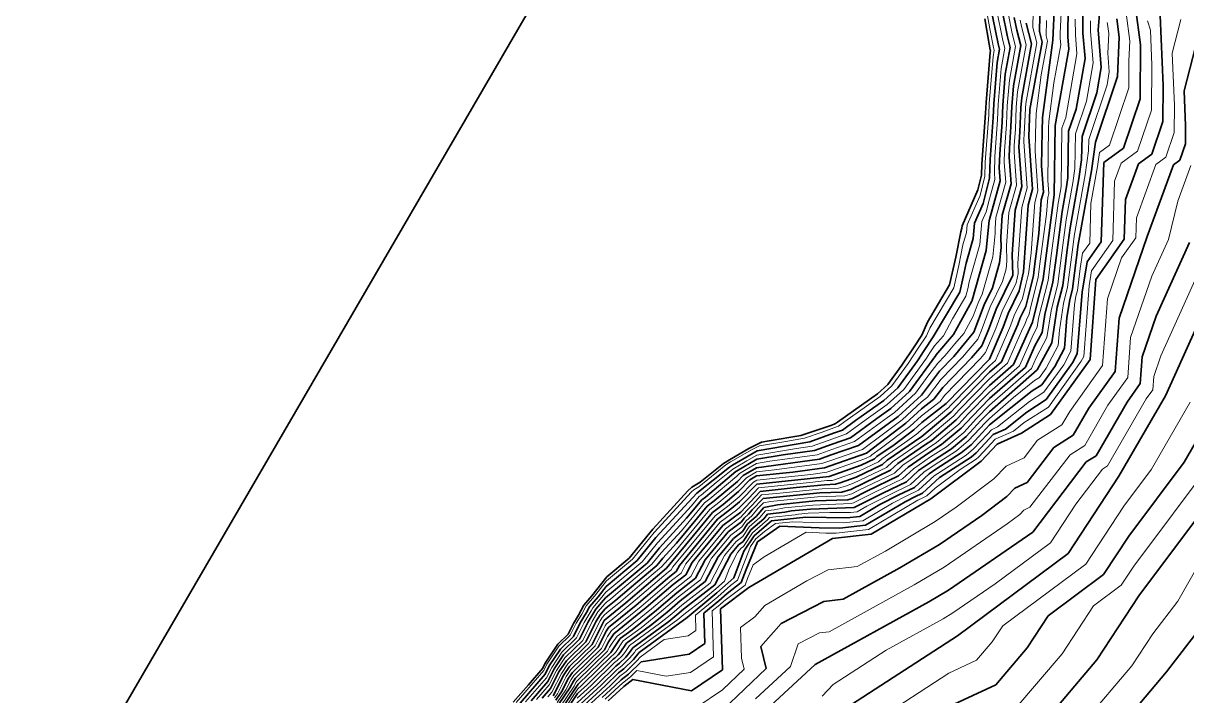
# Model space of a CAD drawing. Header units: millimetres. Extents: x -861324 to 439029, y -308065 to 694685.
# Drawn here: x -845960 to -656397, y 119512 to 229082 of the extents above; entities that cross this region are included whole.
import ezdxf

# ---------------------------------------------------------------- set-up
doc = ezdxf.new("R2010")
doc.units = ezdxf.units.MM
for name, color, linetype, lineweight in [('C-TOPO', 7, 'Continuous', 9), ('C-TOPO-MAJR', 7, 'Continuous', 35), ('C-TOPO-MINR', 7, 'Continuous', 9)]:
    doc.layers.add(name, color=color, linetype=linetype, lineweight=lineweight)

msp = doc.modelspace()

# ---------------------------------------------------------------- linework, layer by layer
at = {"layer": 'C-TOPO', "lineweight": 35}
for p, q in [((-757359, 241898), (-845960, 89571)), ((-688588, 225666), (-689315, 229820)), ((-688401, 224751), (-688588, 225666)), ((-689101, 216168), (-688428, 224295)), ((-688428, 224295), (-688369, 224625)), ((-688369, 224625), (-688401, 224751)), ((-689174, 214420), (-689101, 216168)), ((-689780, 206098), (-689174, 214420)), ((-689830, 204355), (-689780, 206098)), ((-690427, 201968), (-689830, 204355)), ((-692997, 196077), (-690427, 201968)), ((-693206, 195099), (-693033, 195704)), ((-693033, 195704), (-692997, 196077)), ((-694013, 190959), (-693206, 195099)), ((-695028, 186451), (-694013, 190959)), ((-698628, 180395), (-695028, 186451)), ((-699576, 178246), (-698628, 180395)), ((-700821, 176382), (-699576, 178246)), ((-702825, 173366), (-700821, 176382)), ((-705120, 170210), (-702825, 173366)), ((-713287, 164088), (-706759, 168718)), ((-706759, 168718), (-705120, 170210)), ((-719288, 161924), (-714408, 163563)), ((-714408, 163563), (-713832, 163775)), ((-713832, 163775), (-713610, 163851)), ((-713610, 163851), (-713287, 164088)), ((-724420, 161034), (-719288, 161924)), ((-730920, 157969), (-727758, 159785)), ((-727758, 159785), (-725706, 160817)), ((-725706, 160817), (-724420, 161034)), ((-735672, 154292), (-731855, 157348)), ((-731855, 157348), (-730920, 157969)), ((-737035, 153496), (-735672, 154292)), ((-743378, 146678), (-737671, 152887)), ((-737671, 152887), (-737035, 153496)), ((-747259, 141918), (-743378, 146678)), ((-750887, 138882), (-747259, 141918)), ((-753335, 135781), (-750887, 138882)), ((-754607, 134285), (-753335, 135781)), ((-755520, 132614), (-754607, 134285)), ((-757196, 129534), (-756313, 131299)), ((-756313, 131299), (-755520, 132614)), ((-758856, 127909), (-757196, 129534)), ((-760921, 124804), (-758856, 127909)), ((-763665, 121303), (-761319, 124025)), ((-761319, 124025), (-760921, 124804)), ((-766124, 118467), (-763665, 121303))]:
    msp.add_line(p, q, dxfattribs=at)
at = {"layer": 'C-TOPO-MAJR'}
for p, q in [((-688357, 231814), (-687114, 225715)), ((-680281, 232797), (-680403, 227717)), ((-677963, 232172), (-678238, 226316)), ((-675645, 231546), (-675782, 228618)), ((-670520, 231941), (-670841, 228032)), ((-664721, 231627), (-663922, 225552)), ((-686427, 230915), (-685599, 226850)), ((-684498, 230017), (-684083, 227984)), ((-673327, 230921), (-673307, 227460)), ((-667781, 229829), (-667382, 226792)), ((-660711, 230328), (-660249, 218968)), ((-684083, 227984), (-683433, 225449)), ((-682568, 229118), (-681702, 225738)), ((-680403, 227717), (-679970, 226027)), ((-675782, 228618), (-675773, 226888)), ((-670841, 228032), (-670328, 221884)), ((-653989, 229047), (-656807, 218063)), ((-687114, 225715), (-686897, 224870)), ((-685599, 226850), (-685165, 225159)), ((-681702, 225738), (-683290, 216960)), ((-679970, 226027), (-681956, 215055)), ((-678238, 226316), (-679882, 213740)), ((-675773, 226888), (-675601, 224838)), ((-673307, 227460), (-672965, 223361)), ((-667382, 226792), (-667691, 220406)), ((-686897, 224870), (-687294, 222676)), ((-685165, 225159), (-685960, 220771)), ((-683433, 225449), (-684625, 218865)), ((-675601, 224838), (-677808, 212425)), ((-663922, 225552), (-663994, 216754)), ((-687294, 222676), (-687849, 215973)), ((-672965, 223361), (-674436, 215085)), ((-670328, 221884), (-671063, 217746)), ((-685960, 220771), (-686376, 215743)), ((-667691, 220406), (-671286, 209702)), ((-684625, 218865), (-684902, 215514)), ((-660249, 218968), (-660297, 213103)), ((-656807, 218063), (-656576, 212383)), ((-683290, 216960), (-683429, 215284)), ((-671063, 217746), (-673460, 210610)), ((-663994, 216754), (-666690, 208727)), ((-687849, 215973), (-687942, 213754)), ((-686376, 215743), (-686492, 212969)), ((-684902, 215514), (-685042, 212185)), ((-683429, 215284), (-683592, 211401)), ((-681956, 215055), (-682142, 210617)), ((-674436, 215085), (-675634, 211517)), ((-687942, 213754), (-688442, 206890)), ((-686492, 212969), (-686867, 207822)), ((-679882, 213740), (-679975, 211521)), ((-677808, 212425), (-677997, 201115)), ((-660297, 213103), (-662094, 207751)), ((-656576, 212383), (-656599, 209451)), ((-685042, 212185), (-685292, 208753)), ((-683592, 211401), (-683717, 209685)), ((-682142, 210617), (-681507, 202030)), ((-679975, 211521), (-680070, 205866)), ((-675634, 211517), (-675760, 203977)), ((-673460, 210610), (-673523, 206840)), ((-685292, 208753), (-685335, 207238)), ((-683717, 209685), (-683739, 208927)), ((-683739, 208927), (-683262, 202487)), ((-671286, 209702), (-671933, 205065)), ((-666690, 208727), (-669912, 206382)), ((-656599, 209451), (-657498, 206775)), ((-688442, 206890), (-688528, 203859)), ((-686867, 207822), (-686931, 205549)), ((-685335, 207238), (-685018, 202945)), ((-673523, 206840), (-673954, 203748)), ((-662094, 207751), (-664242, 206187)), ((-657498, 206775), (-658572, 205993)), ((-686931, 205549), (-686773, 203402)), ((-680070, 205866), (-679752, 201572)), ((-671933, 205065), (-674081, 193045)), ((-669912, 206382), (-670331, 193484)), ((-664242, 206187), (-666371, 200372)), ((-658572, 205993), (-662831, 194362)), ((-688528, 203859), (-689567, 199707)), ((-686773, 203402), (-688543, 197097)), ((-685018, 202945), (-686454, 197828)), ((-675760, 203977), (-675976, 202431)), ((-673954, 203748), (-675386, 195735)), ((-683262, 202487), (-684340, 198649)), ((-681507, 202030), (-682226, 199471)), ((-679752, 201572), (-680111, 200293)), ((-677997, 201115), (-679415, 190352)), ((-675976, 202431), (-676692, 198425)), ((-689567, 199707), (-690964, 196506)), ((-682226, 199471), (-682971, 188557)), ((-680111, 200293), (-680484, 194836)), ((-666371, 200372), (-666581, 193923)), ((-686454, 197828), (-686701, 194219)), ((-684340, 198649), (-684836, 191388)), ((-676692, 198425), (-677637, 191250)), ((-690964, 196506), (-691203, 194017)), ((-688572, 197010), (-689051, 192032)), ((-688555, 197048), (-688572, 197010)), ((-688543, 197097), (-688555, 197048)), ((-675386, 195735), (-675859, 192148)), ((-691203, 194017), (-692360, 189984)), ((-686701, 194219), (-686656, 192566)), ((-680484, 194836), (-681193, 189454)), ((-670331, 193484), (-672646, 190195)), ((-666581, 193923), (-671212, 187345)), ((-662831, 194362), (-667432, 181027)), ((-689051, 192032), (-691365, 183967)), ((-686656, 192566), (-686898, 190047)), ((-675859, 192148), (-676606, 186347)), ((-674081, 193045), (-675015, 185794)), ((-655947, 193339), (-661352, 181376)), ((-649063, 192316), (-659872, 168391)), ((-692360, 189984), (-692799, 187734)), ((-686898, 190047), (-688069, 185966)), ((-684836, 191388), (-684746, 188062)), ((-679415, 190352), (-679789, 187452)), ((-677637, 191250), (-678198, 186899)), ((-672646, 190195), (-673424, 185242)), ((-692799, 187734), (-693350, 185284)), ((-684746, 188062), (-687445, 182502)), ((-682971, 188557), (-683680, 185507)), ((-681380, 188004), (-682259, 184478)), ((-681193, 189454), (-681380, 188004)), ((-688069, 185966), (-689411, 183202)), ((-679789, 187452), (-681547, 180399)), ((-678198, 186899), (-679516, 181610)), ((-676606, 186347), (-677486, 182820)), ((-675015, 185794), (-675455, 184031)), ((-671212, 187345), (-672142, 174304)), ((-693350, 185284), (-697687, 177987)), ((-691376, 183911), (-691428, 183825)), ((-691370, 183940), (-691376, 183911)), ((-691365, 183967), (-691370, 183940)), ((-683680, 185507), (-685479, 181801)), ((-682259, 184478), (-682613, 182953)), ((-675455, 184031), (-675906, 181140)), ((-673424, 185242), (-674224, 175216)), ((-691428, 183825), (-694376, 178358)), ((-689411, 183202), (-691064, 178729)), ((-687445, 182502), (-688685, 179146)), ((-682613, 182953), (-683513, 181100)), ((-677486, 182820), (-678388, 177039)), ((-685479, 181801), (-686306, 179564)), ((-681547, 180399), (-684641, 173481)), ((-683513, 181100), (-683927, 179982)), ((-679516, 181610), (-679968, 178719)), ((-675906, 181140), (-676306, 176127)), ((-667432, 181027), (-668052, 172333)), ((-661352, 181376), (-663652, 174709)), ((-694376, 178358), (-697249, 175014)), ((-691064, 178729), (-694367, 174774)), ((-688685, 179146), (-689804, 176544)), ((-686306, 179564), (-688543, 174360)), ((-683927, 179982), (-685045, 177379)), ((-679968, 178719), (-681143, 176501)), ((-697687, 177987), (-699188, 175741)), ((-689804, 176544), (-691455, 174567)), ((-685045, 177379), (-686592, 173920)), ((-681143, 176501), (-682691, 173042)), ((-678388, 177039), (-680740, 172602)), ((-697279, 174968), (-701549, 169095)), ((-699188, 175741), (-700277, 174102)), ((-697266, 174987), (-697279, 174968)), ((-697249, 175014), (-697266, 174987)), ((-694367, 174774), (-696690, 172383)), ((-691455, 174567), (-696131, 169755)), ((-676306, 176127), (-677874, 173170)), ((-674224, 175216), (-675008, 173737)), ((-663652, 174709), (-663962, 170362)), ((-700277, 174102), (-703479, 169698)), ((-688543, 174360), (-695571, 167128)), ((-686592, 173920), (-688541, 172214)), ((-684641, 173481), (-688538, 170068)), ((-682691, 173042), (-688535, 167923)), ((-680740, 172602), (-688533, 165777)), ((-677874, 173170), (-680020, 170178)), ((-675008, 173737), (-679301, 167753)), ((-672142, 174304), (-678581, 165329)), ((-696690, 172383), (-699619, 168493)), ((-688541, 172214), (-694163, 166428)), ((-668052, 172333), (-672345, 166349)), ((-703479, 169698), (-705766, 167616)), ((-701549, 169095), (-704598, 166320)), ((-696131, 169755), (-697595, 167810)), ((-688538, 170068), (-692755, 165729)), ((-681607, 169171), (-688530, 163632)), ((-680020, 170178), (-681607, 169171)), ((-663962, 170362), (-666108, 167370)), ((-705766, 167616), (-710347, 164367)), ((-699619, 168493), (-703430, 165024)), ((-697595, 167810), (-699599, 166253)), ((-695571, 167128), (-699579, 164012)), ((-688535, 167923), (-691347, 165030)), ((-679301, 167753), (-682474, 165740)), ((-666108, 167370), (-671170, 158624)), ((-659872, 168391), (-667465, 155272)), ((-703430, 165024), (-709886, 160284)), ((-704598, 166320), (-706889, 164695)), ((-699599, 166253), (-702140, 163940)), ((-694762, 165784), (-699560, 161772)), ((-694163, 166428), (-694762, 165784)), ((-692755, 165729), (-693953, 164441)), ((-691347, 165030), (-693144, 163097)), ((-688533, 165777), (-689938, 164331)), ((-682474, 165740), (-685936, 162970)), ((-678581, 165329), (-683341, 162308)), ((-672345, 166349), (-674876, 161977)), ((-651759, 166325), (-656821, 157579)), ((-710347, 164367), (-712499, 162787)), ((-706889, 164695), (-711193, 161536)), ((-702140, 163940), (-708579, 159032)), ((-699579, 164012), (-700850, 162856)), ((-693953, 164441), (-697951, 161097)), ((-693144, 163097), (-696342, 160422)), ((-689938, 164331), (-692335, 161753)), ((-688530, 163632), (-691526, 160410)), ((-713975, 162275), (-717818, 160862)), ((-711193, 161536), (-714144, 160511)), ((-712499, 162787), (-713975, 162275)), ((-699560, 161772), (-705179, 157903)), ((-700850, 162856), (-704069, 160402)), ((-692335, 161753), (-694734, 159747)), ((-687908, 162076), (-689219, 160677)), ((-685936, 162970), (-687908, 162076)), ((-683341, 162308), (-687286, 160521)), ((-674876, 161977), (-678049, 159963)), ((-726391, 159410), (-730406, 157104)), ((-717818, 160862), (-726391, 159410)), ((-717026, 159451), (-722167, 158764)), ((-714144, 160511), (-717026, 159451)), ((-709886, 160284), (-714313, 158748)), ((-704069, 160402), (-706879, 158468)), ((-698984, 160433), (-703479, 157338)), ((-697951, 161097), (-698984, 160433)), ((-696342, 160422), (-698408, 159095)), ((-694734, 159747), (-697832, 157757)), ((-691526, 160410), (-693125, 159072)), ((-689219, 160677), (-690717, 159066)), ((-687286, 160521), (-689908, 157723)), ((-678049, 159963), (-682415, 154244)), ((-646177, 159886), (-664202, 135771)), ((-726453, 158039), (-729754, 156114)), ((-716234, 158041), (-726516, 156667)), ((-722167, 158764), (-726453, 158039)), ((-714313, 158748), (-716234, 158041)), ((-708579, 159032), (-714482, 156984)), ((-707271, 158104), (-709419, 157069)), ((-706879, 158468), (-707271, 158104)), ((-705179, 157903), (-705963, 157176)), ((-703479, 157338), (-704654, 156247)), ((-698408, 159095), (-701779, 156774)), ((-697832, 157757), (-700079, 156209)), ((-689908, 157723), (-698114, 151606)), ((-693125, 159072), (-697256, 156418)), ((-691517, 158398), (-696679, 155080)), ((-690717, 159066), (-691517, 158398)), ((-672757, 157617), (-681490, 146179)), ((-671170, 158624), (-672757, 157617)), ((-656821, 157579), (-665833, 145522)), ((-730914, 156767), (-736240, 152502)), ((-729871, 156032), (-734802, 151890)), ((-730406, 157104), (-730914, 156767)), ((-729808, 156083), (-729871, 156032)), ((-729802, 156087), (-729808, 156083)), ((-729754, 156114), (-729802, 156087)), ((-726516, 156667), (-728687, 155382)), ((-720583, 155943), (-726481, 155323)), ((-715442, 156630), (-720583, 155943)), ((-714482, 156984), (-715442, 156630)), ((-709419, 157069), (-714650, 155220)), ((-704654, 156247), (-711098, 153142)), ((-705963, 157176), (-710259, 155105)), ((-701779, 156774), (-703346, 155319)), ((-700079, 156209), (-702038, 154391)), ((-698379, 155645), (-700730, 153462)), ((-697256, 156418), (-698379, 155645)), ((-729610, 154431), (-733365, 151278)), ((-728687, 155382), (-729610, 154431)), ((-727566, 154680), (-729424, 152768)), ((-726445, 153979), (-729238, 151105)), ((-726481, 155323), (-727566, 154680)), ((-714650, 155220), (-726445, 153979)), ((-715417, 153896), (-720020, 153433)), ((-713632, 153961), (-715417, 153896)), ((-712874, 154181), (-713632, 153961)), ((-710259, 155105), (-712874, 154181)), ((-703346, 155319), (-708501, 152834)), ((-702038, 154391), (-705904, 152527)), ((-696679, 155080), (-699422, 152534)), ((-682415, 154244), (-684388, 153350)), ((-667465, 155272), (-675727, 142710)), ((-736240, 152502), (-742889, 145268)), ((-734802, 151890), (-735386, 151452)), ((-729424, 152768), (-731927, 150666)), ((-725917, 152812), (-729052, 149441)), ((-720020, 153433), (-725917, 152812)), ((-716183, 152572), (-725389, 151646)), ((-712614, 152702), (-716183, 152572)), ((-711098, 153142), (-712614, 152702)), ((-710839, 151663), (-711597, 151444)), ((-708501, 152834), (-710839, 151663)), ((-705904, 152527), (-710579, 150185)), ((-703307, 152220), (-706424, 150659)), ((-700730, 153462), (-703307, 152220)), ((-700711, 151913), (-702269, 151132)), ((-699422, 152534), (-700711, 151913)), ((-685699, 151951), (-689802, 148893)), ((-684388, 153350), (-685699, 151951)), ((-734532, 150402), (-739523, 144362)), ((-735386, 151452), (-737881, 148432)), ((-733365, 151278), (-734532, 150402)), ((-731927, 150666), (-733677, 149353)), ((-730489, 150054), (-732823, 148303)), ((-729238, 151105), (-730489, 150054)), ((-727185, 149824), (-727804, 149077)), ((-725389, 151646), (-727185, 149824)), ((-725319, 150206), (-726557, 148712)), ((-723087, 150631), (-725319, 150206)), ((-716950, 151248), (-723087, 150631)), ((-717716, 149924), (-720785, 149615)), ((-710579, 150185), (-717716, 149924)), ((-711597, 151444), (-716950, 151248)), ((-706424, 150659), (-709655, 148740)), ((-702269, 151132), (-708732, 147295)), ((-698114, 151606), (-707809, 145851)), ((-737881, 148432), (-742314, 143609)), ((-733677, 149353), (-741164, 140292)), ((-732823, 148303), (-739062, 140752)), ((-729052, 149441), (-731969, 147253)), ((-728509, 148467), (-728927, 147845)), ((-727804, 149077), (-728509, 148467)), ((-726557, 148712), (-727966, 147494)), ((-725309, 148347), (-727424, 146520)), ((-724061, 147983), (-726881, 145546)), ((-724690, 149094), (-725309, 148347)), ((-721901, 149403), (-724690, 149094)), ((-718483, 148600), (-724061, 147983)), ((-720785, 149615), (-721901, 149403)), ((-711750, 148509), (-718483, 148600)), ((-709655, 148740), (-711750, 148509)), ((-689802, 148893), (-696662, 144170)), ((-731969, 147253), (-736960, 141213)), ((-731114, 146203), (-734858, 141673)), ((-728927, 147845), (-731114, 146203)), ((-728802, 146248), (-730260, 145154)), ((-727966, 147494), (-728802, 146248)), ((-727424, 146520), (-728677, 144651)), ((-722711, 147137), (-726338, 144572)), ((-716287, 146878), (-722711, 147137)), ((-712921, 146832), (-716287, 146878)), ((-708732, 147295), (-712921, 146832)), ((-681490, 146179), (-695211, 136733)), ((-742889, 145268), (-745914, 141559)), ((-739523, 144362), (-741739, 141951)), ((-730260, 145154), (-732756, 142133)), ((-729406, 144104), (-730654, 142594)), ((-728677, 144651), (-729406, 144104)), ((-726881, 145546), (-728552, 143054)), ((-726338, 144572), (-728152, 140107)), ((-714092, 145156), (-727752, 137160)), ((-707809, 145851), (-714092, 145156)), ((-696662, 144170), (-703125, 140333)), ((-665833, 145522), (-669964, 139241)), ((-742314, 143609), (-744331, 141137)), ((-730654, 142594), (-733264, 137586)), ((-728552, 143054), (-730194, 138719)), ((-675727, 142710), (-693759, 129297)), ((-744331, 141137), (-751081, 135488)), ((-745914, 141559), (-750976, 137322)), ((-741164, 140292), (-747778, 134674)), ((-742747, 140714), (-746153, 137864)), ((-741739, 141951), (-742747, 140714)), ((-739062, 140752), (-739584, 139751)), ((-736960, 141213), (-738004, 139209)), ((-734858, 141673), (-736424, 138668)), ((-732756, 142133), (-734844, 138127)), ((-703125, 140333), (-712369, 135238)), ((-740605, 138957), (-746116, 134275)), ((-739584, 139751), (-740605, 138957)), ((-738004, 139209), (-740045, 137622)), ((-736424, 138668), (-739485, 136288)), ((-730194, 138719), (-732956, 136280)), ((-728152, 140107), (-728973, 137940)), ((-669964, 139241), (-678980, 132534)), ((-750976, 137322), (-752307, 135637)), ((-746153, 137864), (-749440, 135072)), ((-740045, 137622), (-744454, 133877)), ((-734844, 138127), (-738926, 134953)), ((-733264, 137586), (-738366, 133618)), ((-727752, 137160), (-732340, 133668)), ((-728973, 137940), (-731267, 136194)), ((-695211, 136733), (-698442, 134815)), ((-752307, 135637), (-753710, 133985)), ((-751096, 135468), (-752656, 133632)), ((-751081, 135488), (-751096, 135468)), ((-749440, 135072), (-750748, 134008)), ((-747778, 134674), (-750410, 132533)), ((-739485, 136288), (-742792, 133478)), ((-738926, 134953), (-741130, 133080)), ((-732956, 136280), (-737806, 132283)), ((-732648, 134974), (-735073, 132976)), ((-731267, 136194), (-732648, 134974)), ((-715510, 134891), (-722495, 131302)), ((-698442, 134815), (-716929, 124625)), ((-712369, 135238), (-715510, 134891)), ((-664202, 135771), (-671035, 125357)), ((-754207, 133077), (-755213, 131407)), ((-753710, 133985), (-754207, 133077)), ((-752662, 133621), (-753919, 131534)), ((-752656, 133632), (-752662, 133621)), ((-751992, 132714), (-752626, 131662)), ((-751206, 133638), (-751992, 132714)), ((-750748, 134008), (-751206, 133638)), ((-746116, 134275), (-750073, 131058)), ((-744454, 133877), (-749735, 129583)), ((-742792, 133478), (-746753, 130258)), ((-741130, 133080), (-743771, 130933)), ((-738366, 133618), (-739468, 132682)), ((-735073, 132976), (-734929, 128007)), ((-732340, 133668), (-732052, 123731)), ((-651510, 134089), (-659672, 123387)), ((-755213, 131407), (-756335, 129166)), ((-753919, 131534), (-755321, 128733)), ((-752626, 131662), (-754308, 128299)), ((-751332, 131789), (-753295, 127866)), ((-750410, 132533), (-751332, 131789)), ((-750073, 131058), (-750534, 130686)), ((-743771, 130933), (-747678, 128063)), ((-740788, 131608), (-746649, 127303)), ((-737806, 132283), (-745620, 126543)), ((-739468, 132682), (-740788, 131608)), ((-722495, 131302), (-725810, 127560)), ((-678980, 132534), (-682397, 127327)), ((-756335, 129166), (-758442, 127103)), ((-750973, 130048), (-752282, 127433)), ((-750534, 130686), (-750973, 130048)), ((-749735, 129583), (-750614, 128308)), ((-746753, 130258), (-748706, 128823)), ((-693759, 129297), (-711038, 118061)), ((-758442, 127103), (-760251, 124383)), ((-755321, 128733), (-757956, 126154)), ((-754308, 128299), (-757470, 125205)), ((-753295, 127866), (-756983, 124256)), ((-752282, 127433), (-756497, 123307)), ((-750614, 128308), (-751268, 127000)), ((-748706, 128823), (-750255, 126567)), ((-747678, 128063), (-748710, 126559)), ((-746649, 127303), (-747165, 126551)), ((-734929, 128007), (-737448, 126305)), ((-725810, 127560), (-724936, 123969)), ((-682397, 127327), (-687521, 121310)), ((-757956, 126154), (-759463, 123887)), ((-757470, 125205), (-758675, 123392)), ((-751268, 127000), (-756011, 122359)), ((-750255, 126567), (-755524, 121410)), ((-749828, 125458), (-754044, 121332)), ((-749532, 125685), (-749828, 125458)), ((-749017, 126190), (-749532, 125685)), ((-748710, 126559), (-749017, 126190)), ((-747779, 125814), (-748808, 124803)), ((-746541, 125437), (-748084, 123921)), ((-747165, 126551), (-747779, 125814)), ((-745620, 126543), (-746541, 125437)), ((-737448, 126305), (-745304, 125060)), ((-671035, 125357), (-681283, 113323)), ((-760251, 124383), (-760943, 123029)), ((-759463, 123887), (-760501, 121857)), ((-758675, 123392), (-760059, 120684)), ((-756983, 124256), (-757888, 122896)), ((-756497, 123307), (-757100, 122401)), ((-749401, 124348), (-752563, 121254)), ((-748975, 123239), (-751082, 121176)), ((-748808, 124803), (-749401, 124348)), ((-748084, 123921), (-748975, 123239)), ((-745304, 125060), (-747361, 123038)), ((-732052, 123731), (-737089, 120327)), ((-724936, 123969), (-731976, 117193)), ((-716929, 124625), (-728380, 114043)), ((-659672, 123387), (-675044, 105335)), ((-760943, 123029), (-765024, 118295)), ((-760501, 121857), (-763222, 118701)), ((-757888, 122896), (-759617, 119512)), ((-755524, 121410), (-758288, 117329)), ((-757100, 122401), (-758253, 120145)), ((-756312, 121905), (-756889, 120777)), ((-756011, 122359), (-756312, 121905)), ((-754044, 121332), (-754553, 120868)), ((-748548, 122129), (-749602, 121098)), ((-747361, 123038), (-748548, 122129)), ((-746637, 122156), (-748121, 121020)), ((-737089, 120327), (-746637, 122156)), ((-760059, 120684), (-761420, 119106)), ((-758253, 120145), (-759174, 118784)), ((-756889, 120777), (-758731, 118057)), ((-755634, 119866), (-757845, 116601)), ((-752610, 119786), (-755854, 116778)), ((-753582, 120327), (-755744, 118322)), ((-754553, 120868), (-755634, 119866)), ((-752563, 121254), (-753582, 120327)), ((-751082, 121176), (-752610, 119786)), ((-749602, 121098), (-751639, 119244)), ((-748121, 121020), (-750668, 118703)), ((-687521, 121310), (-696507, 117114))]:
    msp.add_line(p, q, dxfattribs=at)
at = {"layer": 'C-TOPO-MINR'}
for p, q in [((-687392, 231364), (-686356, 226283)), ((-676804, 231859), (-677010, 227467)), ((-688920, 230641), (-688493, 228197)), ((-685462, 230466), (-684841, 227417)), ((-683533, 229567), (-683326, 228551)), ((-681425, 230958), (-681486, 228418)), ((-679260, 229557), (-679321, 227016)), ((-674555, 229770), (-674540, 227174)), ((-672084, 229476), (-672074, 227746)), ((-666251, 230728), (-665652, 226172)), ((-662791, 229488), (-662317, 227940)), ((-657350, 229687), (-658759, 224196)), ((-688493, 228197), (-687871, 225148)), ((-683326, 228551), (-682568, 225593)), ((-681486, 228418), (-680836, 225882)), ((-672074, 227746), (-671646, 222622)), ((-669384, 229193), (-669311, 228931)), ((-669311, 228931), (-669111, 227412)), ((-662317, 227940), (-662085, 222260)), ((-686356, 226283), (-686031, 225015)), ((-684841, 227417), (-684299, 225304)), ((-682568, 225593), (-683958, 217913)), ((-680836, 225882), (-682623, 216007)), ((-679104, 226171), (-680097, 220685)), ((-679321, 227016), (-679104, 226171)), ((-677010, 227467), (-677005, 226602)), ((-677005, 226602), (-676920, 225577)), ((-674540, 227174), (-674283, 224100)), ((-669111, 227412), (-669266, 224219)), ((-665652, 226172), (-665806, 222979)), ((-687763, 224726), (-687961, 223629)), ((-687871, 225148), (-687763, 224726)), ((-686031, 225015), (-686627, 221723)), ((-684299, 225304), (-685292, 219818)), ((-676920, 225577), (-678023, 219370)), ((-674283, 224100), (-676122, 213755)), ((-669266, 224219), (-669009, 221145)), ((-658759, 224196), (-658412, 215675)), ((-687961, 223629), (-688585, 216087)), ((-671646, 222622), (-672749, 216415)), ((-665806, 222979), (-665842, 218580)), ((-662085, 222260), (-662145, 214928)), ((-686627, 221723), (-687112, 215858)), ((-680097, 220685), (-680919, 214397)), ((-669009, 221145), (-669377, 219076)), ((-685292, 219818), (-685639, 215628)), ((-678023, 219370), (-678845, 213082)), ((-669377, 219076), (-672373, 210156)), ((-665842, 218580), (-668988, 209214)), ((-683958, 217913), (-684166, 215399)), ((-672749, 216415), (-674547, 211064)), ((-688585, 216087), (-688667, 214146)), ((-687112, 215858), (-687217, 213362)), ((-685639, 215628), (-685767, 212577)), ((-684166, 215399), (-684317, 211793)), ((-682693, 215170), (-682867, 211009)), ((-682623, 216007), (-682693, 215170)), ((-680919, 214397), (-681059, 211069)), ((-662145, 214928), (-664392, 208239)), ((-658412, 215675), (-658448, 211277)), ((-688667, 214146), (-689229, 206424)), ((-687217, 213362), (-687654, 207356)), ((-685767, 212577), (-686079, 208287)), ((-678845, 213082), (-678892, 211973)), ((-676122, 213755), (-676721, 211971)), ((-684317, 211793), (-684505, 209219)), ((-682867, 211009), (-682930, 210151)), ((-681059, 211069), (-681106, 208241)), ((-678892, 211973), (-679033, 203490)), ((-676721, 211971), (-676878, 202546)), ((-674547, 211064), (-674642, 205409)), ((-658448, 211277), (-659796, 207263)), ((-684505, 209219), (-684537, 208083)), ((-682930, 210151), (-682941, 209772)), ((-682941, 209772), (-682385, 202258)), ((-672373, 210156), (-672405, 208271)), ((-668988, 209214), (-670599, 208042)), ((-687654, 207356), (-687730, 204704)), ((-686079, 208287), (-686133, 206393)), ((-684537, 208083), (-684140, 202716)), ((-681106, 208241), (-680630, 201801)), ((-672405, 208271), (-672944, 204407)), ((-670599, 208042), (-670922, 205723)), ((-664392, 208239), (-667077, 206285)), ((-659796, 207263), (-661407, 206090)), ((-689229, 206424), (-689294, 204151)), ((-686133, 206393), (-685895, 203173)), ((-674642, 205409), (-674965, 203090)), ((-670922, 205723), (-671996, 199713)), ((-667077, 206285), (-668141, 203377)), ((-661407, 206090), (-664601, 197367)), ((-655737, 205896), (-657867, 200081)), ((-689294, 204151), (-690073, 201037)), ((-687650, 203631), (-688535, 200478)), ((-687730, 204704), (-687650, 203631)), ((-685895, 203173), (-687511, 197417)), ((-679033, 203490), (-678875, 201343)), ((-674965, 203090), (-676039, 197080)), ((-672944, 204407), (-674733, 194390)), ((-668141, 203377), (-668456, 193704)), ((-690073, 201037), (-692160, 196254)), ((-684140, 202716), (-685397, 198239)), ((-682385, 202258), (-683283, 199060)), ((-680630, 201801), (-681168, 199882)), ((-678875, 201343), (-679054, 200704)), ((-676986, 201773), (-677344, 199770)), ((-676878, 202546), (-676986, 201773)), ((-688535, 200478), (-689061, 198378)), ((-683283, 199060), (-683904, 189972)), ((-681168, 199882), (-681728, 191696)), ((-679054, 200704), (-679241, 197975)), ((-677344, 199770), (-678526, 190801)), ((-671996, 199713), (-672206, 193265)), ((-657867, 200081), (-659389, 193851)), ((-689061, 198378), (-689768, 196758)), ((-687511, 197417), (-687633, 195634)), ((-685397, 198239), (-685769, 192803)), ((-679241, 197975), (-680304, 189903)), ((-664601, 197367), (-664706, 194143)), ((-692160, 196254), (-692279, 195009)), ((-689768, 196758), (-690127, 193024)), ((-687633, 195634), (-687611, 194818)), ((-676039, 197080), (-676748, 191699)), ((-692279, 195009), (-692858, 192993)), ((-687611, 194818), (-687974, 191039)), ((-674733, 194390), (-674970, 192596)), ((-668456, 193704), (-671929, 188770)), ((-664706, 194143), (-667022, 190854)), ((-659389, 193851), (-662092, 187869)), ((-692858, 192993), (-693513, 189631)), ((-690127, 193024), (-691862, 186976)), ((-685769, 192803), (-685701, 190314)), ((-681728, 191696), (-682082, 189006)), ((-676748, 191699), (-677402, 186623)), ((-674970, 192596), (-675811, 186070)), ((-673364, 191620), (-673752, 189143)), ((-672206, 193265), (-673364, 191620)), ((-652505, 192827), (-660612, 174884)), ((-693513, 189631), (-694337, 185971)), ((-687974, 191039), (-689731, 184918)), ((-685701, 190314), (-685822, 189054)), ((-683904, 189972), (-683859, 188309)), ((-680304, 189903), (-680585, 187728)), ((-678526, 190801), (-678993, 187175)), ((-667022, 190854), (-669322, 184186)), ((-685822, 189054), (-686407, 187014)), ((-683859, 188309), (-684213, 186785)), ((-682176, 188280), (-682615, 186517)), ((-682082, 189006), (-682176, 188280)), ((-680585, 187728), (-681903, 182439)), ((-673752, 189143), (-674219, 185518)), ((-671929, 188770), (-672318, 186293)), ((-662092, 187869), (-665542, 177868)), ((-694337, 185971), (-698240, 179403)), ((-692084, 185837), (-692363, 184598)), ((-691862, 186976), (-692084, 185837)), ((-686407, 187014), (-688428, 182852)), ((-684213, 186785), (-686462, 182151)), ((-682615, 186517), (-683147, 184230)), ((-678993, 187175), (-680532, 181005)), ((-677402, 186623), (-678501, 182215)), ((-675811, 186070), (-676470, 183426)), ((-672318, 186293), (-672783, 179773)), ((-692363, 184598), (-694558, 180906)), ((-689731, 184918), (-690393, 183553)), ((-683147, 184230), (-684496, 181450)), ((-674439, 184636), (-674665, 183191)), ((-674219, 185518), (-674439, 184636)), ((-669322, 184186), (-670097, 173319)), ((-690393, 183553), (-691210, 181343)), ((-688428, 182852), (-689875, 178937)), ((-686462, 182151), (-687496, 179355)), ((-681903, 182439), (-682080, 181676)), ((-678501, 182215), (-679178, 177879)), ((-676470, 183426), (-677147, 179089)), ((-674665, 183191), (-675265, 175671)), ((-694558, 180906), (-696032, 178173)), ((-691210, 181343), (-692720, 178543)), ((-684496, 181450), (-685116, 179773)), ((-682737, 180190), (-683296, 178889)), ((-682530, 180750), (-682737, 180190)), ((-682080, 181676), (-682530, 180750)), ((-680532, 181005), (-680758, 179559)), ((-698240, 179403), (-698798, 178139)), ((-692720, 178543), (-694191, 176831)), ((-689875, 178937), (-690434, 177636)), ((-687496, 179355), (-689174, 175452)), ((-685116, 179773), (-686794, 175870)), ((-683296, 178889), (-685617, 173701)), ((-681345, 178450), (-683666, 173261)), ((-680758, 179559), (-681345, 178450)), ((-677147, 179089), (-677347, 176583)), ((-672783, 179773), (-673183, 174760)), ((-698798, 178139), (-700149, 176118)), ((-697468, 176501), (-698227, 175364)), ((-696032, 178173), (-697468, 176501)), ((-694191, 176831), (-695822, 174877)), ((-690434, 177636), (-692911, 174670)), ((-679178, 177879), (-680942, 174552)), ((-677347, 176583), (-679307, 172886)), ((-665542, 177868), (-666007, 171347)), ((-698778, 174535), (-702514, 169397)), ((-700149, 176118), (-701776, 173669)), ((-698227, 175364), (-698778, 174535)), ((-695822, 174877), (-696970, 173696)), ((-692911, 174670), (-696411, 171069)), ((-689999, 174463), (-695851, 168441)), ((-689174, 175452), (-689999, 174463)), ((-686794, 175870), (-687568, 174140)), ((-680942, 174552), (-681715, 172822)), ((-675265, 175671), (-676441, 173453)), ((-673183, 174760), (-673575, 174021)), ((-660612, 174884), (-661762, 171550)), ((-701776, 173669), (-704444, 169999)), ((-696970, 173696), (-698417, 171775)), ((-688542, 173287), (-694867, 166778)), ((-687568, 174140), (-688542, 173287)), ((-685617, 173701), (-688539, 171141)), ((-683666, 173261), (-688537, 168996)), ((-681715, 172822), (-688534, 166850)), ((-679307, 172886), (-680380, 171390)), ((-676441, 173453), (-679661, 168966)), ((-673575, 174021), (-678941, 166541)), ((-670097, 173319), (-675463, 165839)), ((-698417, 171775), (-700584, 168794)), ((-696411, 171069), (-698607, 168152)), ((-688539, 171141), (-693459, 166079)), ((-681173, 170887), (-684635, 168117)), ((-680380, 171390), (-681173, 170887)), ((-666007, 171347), (-669227, 166860)), ((-661762, 171550), (-661917, 169376)), ((-704444, 169999), (-706350, 168264)), ((-702514, 169397), (-705182, 166968)), ((-700584, 168794), (-704014, 165672)), ((-688537, 168996), (-692051, 165380)), ((-679661, 168966), (-682040, 167455)), ((-661917, 169376), (-662990, 167880)), ((-706350, 168264), (-712077, 164203)), ((-705182, 166968), (-708618, 164531)), ((-699609, 167373), (-702785, 164482)), ((-698607, 168152), (-699609, 167373)), ((-696583, 167469), (-699589, 165132)), ((-695851, 168441), (-696583, 167469)), ((-688534, 166850), (-690643, 164680)), ((-684635, 168117), (-688532, 164704)), ((-682040, 167455), (-687233, 163301)), ((-669227, 166860), (-673023, 160300)), ((-662990, 167880), (-669318, 156948)), ((-655816, 167358), (-662143, 156426)), ((-704014, 165672), (-705159, 164860)), ((-699589, 165132), (-701495, 163398)), ((-694358, 165112), (-698755, 161434)), ((-695167, 166456), (-697565, 164450)), ((-694867, 166778), (-695167, 166456)), ((-693459, 166079), (-694358, 165112)), ((-692051, 165380), (-693549, 163769)), ((-678941, 166541), (-682908, 164024)), ((-675463, 165839), (-676729, 163653)), ((-713891, 163157), (-715812, 162450)), ((-713153, 163413), (-713891, 163157)), ((-712077, 164203), (-713153, 163413)), ((-708618, 164531), (-711846, 162162)), ((-705159, 164860), (-710539, 160910)), ((-701495, 163398), (-706324, 159717)), ((-702785, 164482), (-706004, 162028)), ((-697565, 164450), (-699569, 162892)), ((-693549, 163769), (-697147, 160759)), ((-690643, 164680), (-692740, 162425)), ((-689234, 163981), (-691931, 161082)), ((-688532, 164704), (-689234, 163981)), ((-687233, 163301), (-688219, 162854)), ((-682908, 164024), (-684639, 162639)), ((-676729, 163653), (-680695, 161135)), ((-718683, 161487), (-721701, 160963)), ((-715812, 162450), (-718683, 161487)), ((-714059, 161393), (-717422, 160156)), ((-711846, 162162), (-714059, 161393)), ((-706004, 162028), (-709232, 159658)), ((-700205, 162314), (-701814, 161087)), ((-699569, 162892), (-700205, 162314)), ((-698755, 161434), (-699272, 161103)), ((-692740, 162425), (-695538, 160085)), ((-688875, 162154), (-691122, 159738)), ((-687597, 161299), (-689564, 159200)), ((-688219, 162854), (-688875, 162154)), ((-684639, 162639), (-687597, 161299)), ((-680695, 161135), (-682878, 158276)), ((-727195, 159631), (-730708, 157613)), ((-725988, 160238), (-727195, 159631)), ((-719992, 159813), (-726422, 158725)), ((-721701, 160963), (-725988, 160238)), ((-717422, 160156), (-719992, 159813)), ((-714228, 159629), (-716630, 158746)), ((-709232, 159658), (-714397, 157866)), ((-710539, 160910), (-714228, 159629)), ((-706324, 159717), (-707729, 158750)), ((-701814, 161087), (-706029, 158185)), ((-699272, 161103), (-704329, 157621)), ((-698696, 159764), (-702629, 157056)), ((-697147, 160759), (-698696, 159764)), ((-695538, 160085), (-698120, 158426)), ((-693930, 159410), (-697544, 157087)), ((-691931, 161082), (-693930, 159410)), ((-691122, 159738), (-692321, 158735)), ((-673023, 160300), (-675403, 158790)), ((-730708, 157613), (-731468, 157109)), ((-728072, 157762), (-730104, 156596)), ((-726485, 157353), (-728175, 156367)), ((-726422, 158725), (-728072, 157762)), ((-724341, 157716), (-726485, 157353)), ((-716630, 158746), (-724341, 157716)), ((-714397, 157866), (-715838, 157335)), ((-708999, 158050), (-711615, 157126)), ((-706617, 157640), (-709839, 156087)), ((-707925, 158568), (-708999, 158050)), ((-707729, 158750), (-707925, 158568)), ((-706029, 158185), (-706617, 157640)), ((-704329, 157621), (-705309, 156711)), ((-698120, 158426), (-700929, 156491)), ((-692321, 158735), (-696967, 155749)), ((-690712, 158060), (-693294, 156401)), ((-690313, 158394), (-690712, 158060)), ((-689564, 159200), (-690313, 158394)), ((-682878, 158276), (-685837, 156936)), ((-675403, 158790), (-681953, 150212)), ((-651499, 158732), (-665017, 140646)), ((-731468, 157109), (-735906, 153555)), ((-730361, 156425), (-733055, 154267)), ((-730104, 156596), (-730361, 156425)), ((-729247, 155732), (-729703, 155263)), ((-728175, 156367), (-729247, 155732)), ((-726498, 155995), (-728126, 155031)), ((-723549, 156305), (-726498, 155995)), ((-717617, 155582), (-726463, 154651)), ((-715838, 157335), (-723549, 156305)), ((-715046, 155925), (-717617, 155582)), ((-714566, 156102), (-715046, 155925)), ((-711615, 157126), (-714566, 156102)), ((-709839, 156087), (-713762, 154700)), ((-705309, 156711), (-710678, 154123)), ((-704000, 155783), (-709800, 152988)), ((-702629, 157056), (-704000, 155783)), ((-700929, 156491), (-702692, 154855)), ((-699229, 155927), (-701384, 153927)), ((-697544, 157087), (-699229, 155927)), ((-696967, 155749), (-697529, 155362)), ((-693294, 156401), (-697397, 153343)), ((-685837, 156936), (-687804, 154837)), ((-670111, 156445), (-674477, 150726)), ((-669318, 156948), (-670111, 156445)), ((-662143, 156426), (-666649, 150397)), ((-735906, 153555), (-736708, 153087)), ((-733055, 154267), (-735521, 152196)), ((-729703, 155263), (-734084, 151584)), ((-729517, 153600), (-732646, 150972)), ((-728126, 155031), (-729517, 153600)), ((-727006, 154330), (-729331, 151936)), ((-726463, 154651), (-727006, 154330)), ((-717335, 154326), (-726181, 153396)), ((-715034, 154558), (-717335, 154326)), ((-714141, 154590), (-715034, 154558)), ((-713762, 154700), (-714141, 154590)), ((-711986, 153661), (-713123, 153332)), ((-710678, 154123), (-711986, 153661)), ((-702692, 154855), (-707203, 152681)), ((-701384, 153927), (-704606, 152374)), ((-697529, 155362), (-700076, 152998)), ((-687804, 154837), (-693958, 150249)), ((-737082, 152728), (-743177, 146098)), ((-736708, 153087), (-737082, 152728)), ((-735813, 151977), (-737061, 150467)), ((-735521, 152196), (-735813, 151977)), ((-729331, 151936), (-731208, 150360)), ((-727748, 151710), (-729145, 150273)), ((-726181, 153396), (-727748, 151710)), ((-725653, 152229), (-727220, 150544)), ((-722704, 152539), (-725653, 152229)), ((-716567, 151910), (-724238, 151138)), ((-715800, 153234), (-722704, 152539)), ((-712106, 152073), (-716567, 151910)), ((-713123, 153332), (-715800, 153234)), ((-710968, 152402), (-712106, 152073)), ((-709800, 152988), (-710968, 152402)), ((-707203, 152681), (-710709, 150924)), ((-704606, 152374), (-708501, 150422)), ((-702009, 152067), (-704346, 150895)), ((-700076, 152998), (-702009, 152067)), ((-699412, 151759), (-700191, 151369)), ((-698768, 152070), (-699412, 151759)), ((-697397, 153343), (-698768, 152070)), ((-737061, 150467), (-742602, 144439)), ((-734104, 149878), (-740344, 142327)), ((-734959, 150927), (-738702, 146397)), ((-734084, 151584), (-734959, 150927)), ((-732646, 150972), (-734104, 149878)), ((-731208, 150360), (-733250, 148828)), ((-729145, 150273), (-729771, 149748)), ((-727220, 150544), (-728118, 149633)), ((-726252, 150015), (-727180, 148894)), ((-725354, 150926), (-726252, 150015)), ((-724238, 151138), (-725354, 150926)), ((-723610, 149805), (-725004, 149650)), ((-721936, 150123), (-723610, 149805)), ((-717333, 150586), (-721936, 150123)), ((-711088, 150814), (-717333, 150586)), ((-710709, 150924), (-711088, 150814)), ((-708501, 150422), (-710117, 149462)), ((-704346, 150895), (-709194, 148018)), ((-700191, 151369), (-708270, 146573)), ((-693958, 150249), (-697388, 147888)), ((-682939, 149765), (-683594, 149065)), ((-681953, 150212), (-682939, 149765)), ((-674477, 150726), (-678608, 144445)), ((-666649, 150397), (-672846, 140975)), ((-733250, 148828), (-740113, 140522)), ((-729771, 149748), (-732396, 147778)), ((-728989, 148643), (-731542, 146728)), ((-728780, 148954), (-728989, 148643)), ((-728238, 147981), (-728864, 147046)), ((-728428, 149259), (-728780, 148954)), ((-728118, 149633), (-728428, 149259)), ((-727180, 148894), (-728238, 147981)), ((-725933, 148530), (-727695, 147007)), ((-724685, 148165), (-727152, 146033)), ((-725004, 149650), (-725933, 148530)), ((-724376, 148539), (-724685, 148165)), ((-720192, 149001), (-724376, 148539)), ((-720597, 147869), (-723386, 147560)), ((-717385, 147739), (-720597, 147869)), ((-719634, 149107), (-720192, 149001)), ((-718100, 149262), (-719634, 149107)), ((-714531, 149392), (-718100, 149262)), ((-711164, 149347), (-714531, 149392)), ((-709194, 148018), (-712335, 147670)), ((-710117, 149462), (-711164, 149347)), ((-697388, 147888), (-705467, 143092)), ((-683594, 149065), (-685646, 147536)), ((-649868, 148982), (-657856, 134930)), ((-743177, 146098), (-746705, 141770)), ((-738702, 146397), (-742027, 142780)), ((-732396, 147778), (-738011, 140983)), ((-731542, 146728), (-735909, 141443)), ((-728864, 147046), (-730687, 145678)), ((-727695, 147007), (-728739, 145449)), ((-727152, 146033), (-728614, 143852)), ((-725200, 146277), (-726610, 145059)), ((-718401, 146147), (-725231, 142149)), ((-723386, 147560), (-725200, 146277)), ((-715190, 146017), (-718401, 146147)), ((-712335, 147670), (-717385, 147739)), ((-713506, 145994), (-715190, 146017)), ((-708270, 146573), (-713506, 145994)), ((-685646, 147536), (-695936, 140452)), ((-742602, 144439), (-745122, 141348)), ((-730687, 145678), (-733807, 141903)), ((-729833, 144629), (-731705, 142363)), ((-728739, 145449), (-729833, 144629)), ((-726610, 145059), (-727445, 143813)), ((-678608, 144445), (-687624, 137738)), ((-742027, 142780), (-743539, 140926)), ((-740344, 142327), (-741452, 141121)), ((-731705, 142363), (-734054, 137856)), ((-729603, 142824), (-730908, 140320)), ((-728979, 143579), (-729603, 142824)), ((-728614, 143852), (-728979, 143579)), ((-727445, 143813), (-728352, 141580)), ((-705467, 143092), (-710089, 140544)), ((-745122, 141348), (-751028, 136405)), ((-746705, 141770), (-750924, 138240)), ((-743539, 140926), (-748647, 136650)), ((-741956, 140503), (-743659, 139078)), ((-741452, 141121), (-741956, 140503)), ((-740113, 140522), (-740374, 140021)), ((-738011, 140983), (-738794, 139480)), ((-735909, 141443), (-737214, 138939)), ((-733807, 141903), (-735634, 138397)), ((-730908, 140320), (-731729, 138152)), ((-728352, 141580), (-729584, 138329)), ((-727045, 140866), (-727952, 138633)), ((-725231, 142149), (-727045, 140866)), ((-710089, 140544), (-714801, 140023)), ((-695936, 140452), (-700784, 137574)), ((-672846, 140975), (-686370, 130916)), ((-665017, 140646), (-667083, 137506)), ((-743659, 139078), (-748609, 134873)), ((-740884, 139625), (-746947, 134474)), ((-740374, 140021), (-740884, 139625)), ((-738794, 139480), (-740325, 138290)), ((-737214, 138939), (-739765, 136955)), ((-735634, 138397), (-739205, 135620)), ((-727952, 138633), (-728362, 137550)), ((-714801, 140023), (-718293, 138229)), ((-750924, 138240), (-752912, 135721)), ((-748647, 136650), (-750271, 135271)), ((-740325, 138290), (-745285, 134076)), ((-739765, 136955), (-743623, 133678)), ((-734054, 137856), (-738646, 134285)), ((-733110, 136933), (-735535, 134934)), ((-731729, 138152), (-733110, 136933)), ((-730731, 137457), (-732802, 135627)), ((-728362, 137550), (-731804, 134931)), ((-729584, 138329), (-730731, 137457)), ((-718293, 138229), (-725123, 134231)), ((-700784, 137574), (-714649, 129932)), ((-687624, 137738), (-694485, 133015)), ((-667083, 137506), (-671591, 134153)), ((-752912, 135721), (-754238, 134161)), ((-751701, 135552), (-753183, 133809)), ((-751028, 136405), (-751701, 135552)), ((-750917, 134746), (-751143, 134563)), ((-750271, 135271), (-750917, 134746)), ((-748609, 134873), (-750579, 133271)), ((-739205, 135620), (-741961, 133279)), ((-735535, 134934), (-738086, 132951)), ((-732802, 135627), (-736440, 132629)), ((-731804, 134931), (-732494, 134321)), ((-657856, 134930), (-661937, 129579)), ((-754980, 132804), (-755860, 131344)), ((-754238, 134161), (-754980, 132804)), ((-753435, 133349), (-754566, 131471)), ((-753183, 133809), (-753435, 133349)), ((-752321, 133177), (-753272, 131598)), ((-751143, 134563), (-752321, 133177)), ((-751269, 132714), (-751662, 132252)), ((-750579, 133271), (-751269, 132714)), ((-746947, 134474), (-750242, 131796)), ((-745285, 134076), (-749904, 130321)), ((-743623, 133678), (-748244, 129921)), ((-741961, 133279), (-745262, 130596)), ((-740299, 132881), (-742280, 131271)), ((-738646, 134285), (-740299, 132881)), ((-738086, 132951), (-738637, 132482)), ((-732494, 134321), (-733707, 133322)), ((-733707, 133322), (-733491, 125869)), ((-725123, 134231), (-726781, 132360)), ((-694485, 133015), (-696101, 132056)), ((-671591, 134153), (-676716, 126342)), ((-755860, 131344), (-756841, 129382)), ((-754566, 131471), (-755828, 128949)), ((-753272, 131598), (-754815, 128516)), ((-751979, 131725), (-753802, 128083)), ((-751153, 130919), (-752788, 127650)), ((-751662, 132252), (-751979, 131725)), ((-750933, 131238), (-751153, 130919)), ((-750242, 131796), (-750933, 131238)), ((-742280, 131271), (-747163, 127683)), ((-739297, 131946), (-746135, 126923)), ((-738637, 132482), (-739297, 131946)), ((-736440, 132629), (-736368, 130145)), ((-726781, 132360), (-729075, 130614)), ((-696101, 132056), (-705344, 126961)), ((-686370, 130916), (-688078, 128312)), ((-756841, 129382), (-758685, 127577)), ((-755828, 128949), (-758199, 126628)), ((-750794, 129178), (-751775, 127217)), ((-750134, 130135), (-750794, 129178)), ((-749904, 130321), (-750134, 130135)), ((-749221, 129203), (-749995, 128075)), ((-748244, 129921), (-749221, 129203)), ((-745262, 130596), (-748192, 128443)), ((-737627, 129294), (-741555, 128672)), ((-736368, 130145), (-737627, 129294)), ((-729075, 130614), (-728931, 125645)), ((-716219, 129758), (-719712, 127964)), ((-714649, 129932), (-716219, 129758)), ((-661937, 129579), (-665354, 124372)), ((-758685, 127577), (-760645, 124630)), ((-754815, 128516), (-757713, 125679)), ((-753802, 128083), (-757226, 124731)), ((-752788, 127650), (-756740, 123782)), ((-751775, 127217), (-756254, 122833)), ((-750435, 127437), (-750762, 126784)), ((-749995, 128075), (-750435, 127437)), ((-748192, 128443), (-749483, 126563)), ((-747163, 127683), (-747938, 126555)), ((-741555, 128672), (-745462, 125801)), ((-719712, 127964), (-720932, 124297)), ((-688078, 128312), (-690640, 125304)), ((-758199, 126628), (-759857, 124135)), ((-757713, 125679), (-759069, 123639)), ((-750762, 126784), (-755767, 121884)), ((-750042, 126012), (-754784, 121371)), ((-749893, 126126), (-750042, 126012)), ((-749636, 126379), (-749893, 126126)), ((-749483, 126563), (-749636, 126379)), ((-749170, 125244), (-749615, 124903)), ((-748398, 126002), (-749170, 125244)), ((-747160, 125625), (-748446, 124362)), ((-747938, 126555), (-748398, 126002)), ((-745923, 125248), (-747723, 123479)), ((-746393, 126547), (-747160, 125625)), ((-746135, 126923), (-746393, 126547)), ((-745462, 125801), (-745923, 125248)), ((-733491, 125869), (-737268, 123316)), ((-728931, 125645), (-728494, 123850)), ((-705344, 126961), (-713983, 121343)), ((-690640, 125304), (-695133, 123206)), ((-676716, 126342), (-684402, 117316)), ((-761164, 123615), (-764225, 120065)), ((-760645, 124630), (-761164, 123615)), ((-759857, 124135), (-760722, 122443)), ((-759069, 123639), (-760280, 121270)), ((-757226, 124731), (-758282, 123144)), ((-756740, 123782), (-757494, 122648)), ((-749615, 124903), (-753303, 121293)), ((-749188, 123794), (-751823, 121215)), ((-748446, 124362), (-749188, 123794)), ((-747723, 123479), (-748761, 122684)), ((-745970, 123608), (-746999, 122597)), ((-741196, 122694), (-745970, 123608)), ((-737268, 123316), (-741196, 122694)), ((-728494, 123850), (-732014, 120462)), ((-720932, 124297), (-726658, 119006)), ((-665354, 124372), (-678163, 109329)), ((-760722, 122443), (-764123, 118498)), ((-758282, 123144), (-759838, 120098)), ((-757494, 122648), (-758935, 119828)), ((-756706, 122153), (-757571, 120461)), ((-756254, 122833), (-756706, 122153)), ((-755918, 121658), (-756206, 121093)), ((-755767, 121884), (-755918, 121658)), ((-754784, 121371), (-755039, 121139)), ((-748761, 122684), (-750342, 121137)), ((-748334, 121575), (-748861, 121059)), ((-746999, 122597), (-748334, 121575)), ((-713983, 121343), (-715786, 119423)), ((-695133, 123206), (-708092, 114778)), ((-764225, 120065), (-765671, 118396)), ((-760280, 121270), (-762321, 118904)), ((-759838, 120098), (-760518, 119309)), ((-758935, 119828), (-759396, 119148)), ((-757571, 120461), (-758953, 118420)), ((-756206, 121093), (-758510, 117693)), ((-755579, 120638), (-758067, 116965)), ((-752125, 119515), (-755909, 116006)), ((-753096, 120056), (-755799, 117550)), ((-754067, 120598), (-755689, 119094)), ((-755039, 121139), (-755579, 120638)), ((-753303, 121293), (-754067, 120598)), ((-751823, 121215), (-753096, 120056)), ((-750342, 121137), (-752125, 119515)), ((-748861, 121059), (-751153, 118974)), ((-732014, 120462), (-736212, 117626))]:
    msp.add_line(p, q, dxfattribs=at)

doc.saveas('drawing.dxf')
